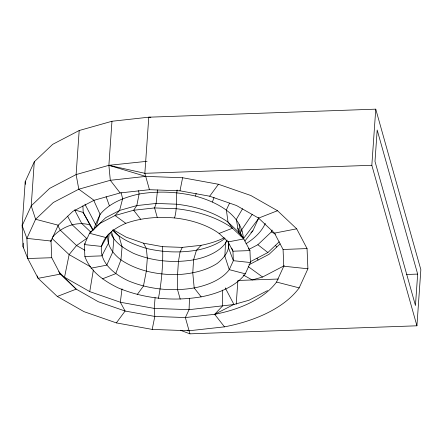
<?xml version="1.0" encoding="UTF-8"?>
<svg xmlns="http://www.w3.org/2000/svg" width="443" height="443" viewBox="0 0 443 443"><rect width="100%" height="100%" fill="white"/><g stroke="black" fill="none" stroke-linecap="round" stroke-linejoin="round"><path stroke-width="0.66" d="M189.499 298.211L189.067 309.674L185.357 317.553L189.947 333.839L416.924 325.804L420.85 269.687L375.758 109.161L148.776 117.196L111.963 121.26L79.186 130.519L52.695 144.34L34.288 161.778L25.218 181.652L22.15 225.697L23.036 246.646L27.748 258.518L38.12 278.326L57.297 296.45L83.982 311.65L116.348 322.892L152.198 329.409L189.083 330.76L224.485 326.851A141.566 76.894 4 0 0 299.18 287.889L307.907 268.779L307.054 248.573L296.683 228.826L277.501 210.707L250.816 195.507L218.449 184.26L182.605 177.743L145.719 176.392L110.313 180.301L78.799 189.205L53.321 202.495L35.617 219.268L26.896 238.373L27.748 258.518L51.726 257.721L60.314 274.128L76.202 289.135L98.302 301.727L125.114 311.036L154.806 316.435L185.357 317.553L214.678 314.32L233.633 304.568L249.055 300.216L267.528 290.58M228.798 243.91C229.186 252.139 223.178 258.507 217.258 263.413C205.397 270.966 191.42 273.796 177.56 274.627C157.841 274.881 137.54 271.027 120.945 259.886C113.203 253.928 106.436 245.278 107.887 234.94L101.458 246.413C99.42 263.12 114.842 274.483 128.248 280.801C149.003 289.462 172.078 291.649 194.195 287.939A66.444 36.088 4 0 0 229.252 269.649L233.345 260.683L232.952 251.198L231.711 248.074M23.274 243.207L23.036 246.646L23.673 247.858M34.288 161.778L31.22 205.829L22.15 225.697L26.896 238.373L51.023 241.036L58.243 225.205L72.907 211.317L94.01 200.308L120.114 192.938L149.441 189.698L179.991 190.817L209.677 196.216L236.49 205.524L258.59 218.117L274.477 233.123L283.071 249.481L283.775 266.215L276.548 282.047A117.257 63.692 4 0 1 214.678 314.32L224.485 326.851M79.186 130.519L76.118 174.575L78.799 189.205L94.01 200.308M111.963 121.26L108.884 165.317L110.313 180.301L120.114 192.938M236.224 304.197L237.885 280.458L278.409 279.024M416.924 325.804L371.832 165.283L375.758 109.161M417.66 274.09L415.462 305.515L374.988 161.429L377.187 130.009L417.66 274.09L406.63 274.483M155.094 297.624L154.214 308.394L154.806 316.435L152.198 329.409M109.194 233.356L108.253 243.595L101.857 255.866L84.868 256.475L84.358 244.569L89.514 233.273L105.7 217.69L119.604 210.436L136.804 205.58L156.13 203.448L176.259 204.184A77.259 41.963 4 0 1 228.045 222.17L238.511 232.054L243.811 238.927L249.941 250.594L250.445 262.538L245.289 273.829A83.672 45.446 4 0 1 201.144 296.86C173.285 301.533 144.23 298.781 118.098 287.872C104.188 281.05 90.328 271.686 84.868 256.475M177.106 189.964C175.865 199.306 177.327 208.836 174.536 217.956C158.112 216.522 141.422 217.762 125.818 223.333C115.296 227.863 104.686 234.735 101.458 246.413L84.358 244.569L85.283 243.595M122.013 288.88L120.335 302.237L125.114 311.036L116.348 322.892M233.633 304.568L189.067 309.674L154.214 308.394L120.335 302.237L89.746 291.61L93.373 269.909M158.417 298.372C161.689 281.416 163.218 263.928 162.609 246.668L143.51 243.19L126.261 237.204L113.225 229.779M179.991 190.817L182.605 177.743M242.554 208.769L236.363 219.346L237.813 228.134L243.451 238.843C241.773 214.334 216.439 201.875 195.535 196.099L196.149 193.425M50.773 241.357L51.083 240.017M96.042 226.844L100.101 214.368C109.897 202.65 124.605 197.285 139.091 194.028C157.852 190.867 177.045 191.692 195.535 196.099M93.838 229.513L95.55 224.341L100.101 214.368L93.822 200.513M212.435 201.964L214.019 197.467M226.932 240.045L225.498 243.179L224.861 256.209L229.252 269.649L245.289 273.829M244.824 241.07L252.864 230.809L258.308 218.892L258.252 217.557M249.348 249.165L257.859 244.73L271.376 231.922L272.207 230.1M224.274 237.741A75.399 40.955 4 0 1 201.128 245.3L182.261 247.388L180.057 252.039L178.424 261.514L177.56 274.627L177.577 289.772L180.218 299.169M229.568 203.127L226.362 209.899L228.045 222.17L232.475 228.217L243.811 238.927L228.079 241.928L219.08 233.422A66.444 36.088 4 0 0 174.536 217.956M227.049 240.123L225.498 243.179A60.53 32.876 4 0 1 193.563 259.842C173.412 263.225 152.392 261.232 133.487 253.341C124.217 248.551 114.3 242.681 110.396 232.442M252.222 214.373L241.784 229.668L241.867 231.65M209.677 196.216L218.449 184.26M137.23 294.517L143.443 286.078L146.317 271.249L147.325 258.147L146.351 248.396L143.51 243.19M243.456 238.594L258.308 218.892M214.678 314.32L222.524 305.98L222.452 290.087M201.128 245.3L196.465 250.229L193.563 259.842L192.771 272.949L194.195 287.939L201.144 296.86M250.943 232.63L252.864 230.809M250.378 261.663L267.893 252.527L279.223 241.795M280.126 243.844L269.117 254.271L248.916 264.803M52.567 237.071C61.616 226.816 76.202 221.035 89.68 224.834L90.682 225.78M243.135 274.948L252.211 279.948L262.577 277.019L284.251 265.711M258.59 218.117L277.501 210.707M102.327 278.891L115.728 273.669L120.945 259.886L122.08 246.84L118.984 236.141L112.965 230.039M219.08 233.422L232.475 228.217A83.672 45.446 4 0 0 176.386 208.736L154.59 207.933L133.664 210.248L115.036 215.508L99.98 223.361L89.514 233.273L105.55 237.442M57.297 296.45L76.202 289.135L58.653 271.692M274.477 233.123L296.683 228.826M90.992 268.181L106.724 265.163L112.705 252.106L113.879 239.093L111.354 231.523M283.071 249.481L307.054 248.573M371.832 165.283L144.855 173.313L108.884 165.317L76.118 174.575L49.627 188.391L31.22 205.829L35.617 219.268L58.243 225.205M150.836 117.273L148.776 117.196L144.855 173.313L149.441 189.698M147.07 161.302L108.884 165.317L145.719 176.392M162.609 246.668L182.261 247.388M283.775 266.215L307.907 268.779M250.445 262.538L233.345 260.683L228.605 248.008L228.328 241.324M276.548 282.047L299.18 287.889M187.107 330.173L189.083 330.76M180.362 330.245L189.947 333.839M271.376 231.922L275.446 234.125M84.94 250.301L76.55 245.522L60.176 230.055L57.967 225.83M90.616 266.852L69.136 254.62L52.052 238.478M89.746 291.61L64.528 277.246L69.136 254.62L76.55 245.522L86.673 238.461L72.026 224.623L67.591 216.151M248.185 266.57L262.577 277.019M125.818 223.333L115.036 215.508L119.604 210.436L122.639 198.68L121.133 192.766M257.859 244.73L267.893 252.527M112.561 230.072C121.365 239.868 134.091 244.558 146.351 248.396C162.769 252.305 179.808 253.036 196.465 250.229A65.608 35.639 4 0 0 225.149 238.251M91.031 232.293L81.745 223.516L74.612 209.888L83.201 212.452L93.301 230.144M59.356 273.159L60.314 274.128L38.12 278.326L37.162 275.867M275.446 245.372L276.775 247.017M140.608 219.158L133.664 210.248L136.804 205.58L139.091 194.028L138.615 190.645M248.296 248.379L249.941 250.594L232.952 251.198L228.079 241.928M257.018 258.203L258.097 260.013M92.786 230.227L83.201 212.452L82.919 205.823M239.453 233.854L238.511 232.054L237.813 228.134M84.918 204.145L95.55 224.341M225.243 287.884L234.054 304.673M106.11 196.648L109.343 205.613M157.226 217.319L154.59 207.933L156.13 203.448L157.531 189.931M239.07 224.507L241.108 236.136M228.516 242.005L228.793 244.691M51.023 241.036L51.726 257.721M25.218 181.652L25.329 184.354M265.302 223.366A97.366 52.889 4 0 1 245.976 243.733"/></g></svg>
